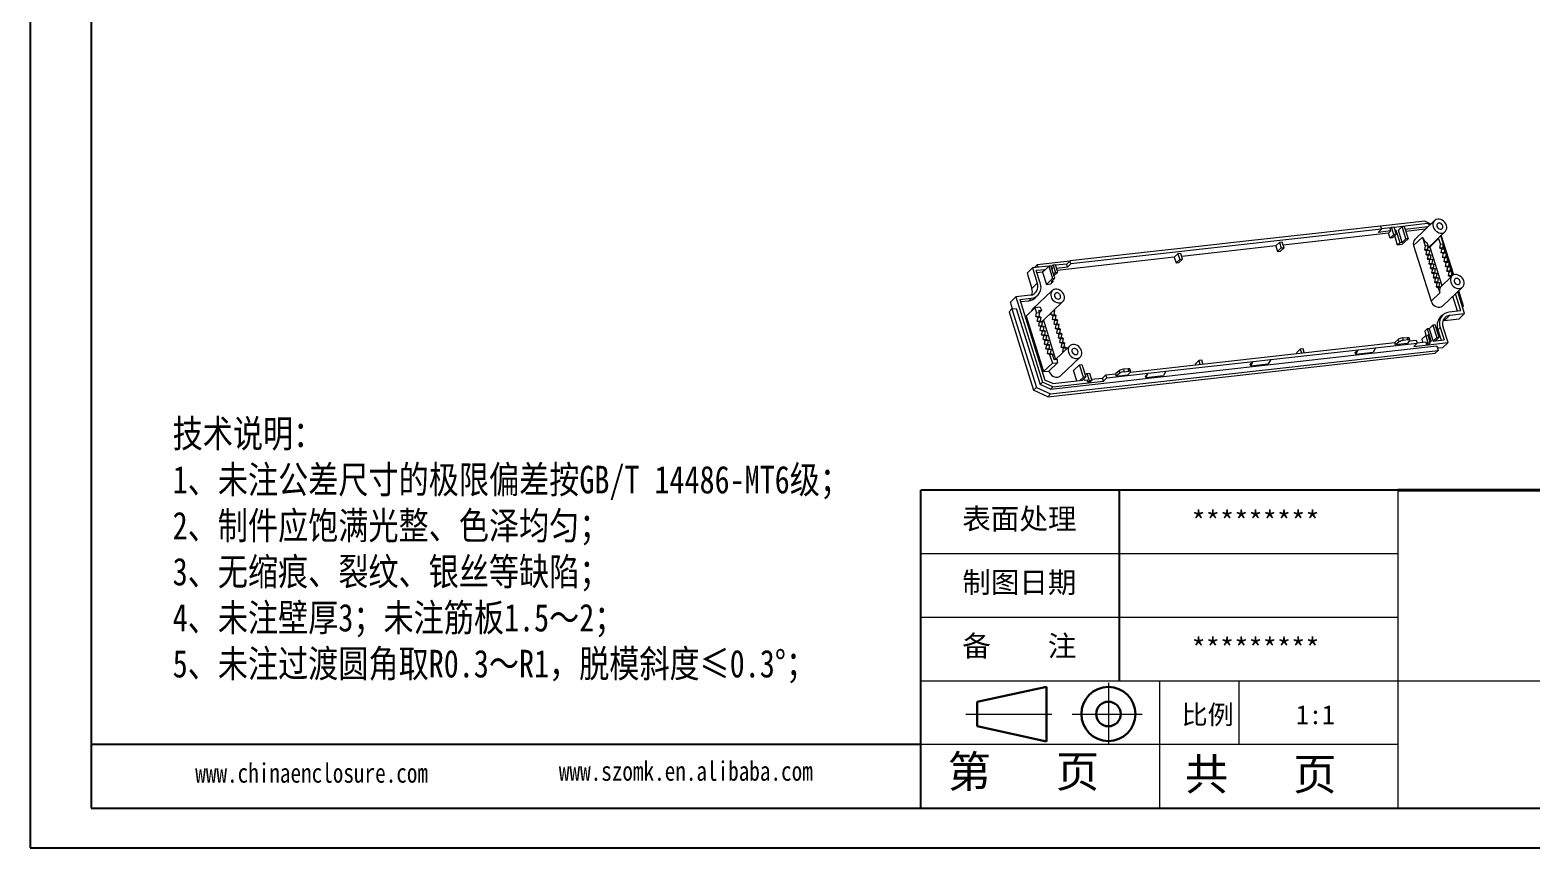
# Model space of a CAD drawing. Header units: inches. Extents: x 1287 to 2841, y 536 to 880.
# Drawn here: x 1859.6 to 2169, y 535.9 to 704.5 of the extents above; entities that cross this region are included whole.
import ezdxf

# ---------------------------------------------------------------- set-up
doc = ezdxf.new("R2010")
doc.units = ezdxf.units.IN
doc.linetypes.add('CENTER2', pattern=[28.575, 19.05, -3.175, 3.175, -3.175])
doc.layers.add('文字', color=81, linetype='Continuous')
for name, color, linetype, lineweight in [('粗实线', 7, 'Continuous', 30), ('细实线', 3, 'Continuous', 9), ('细点划线', 2, 'CENTER2', 9)]:
    doc.layers.add(name, color=color, linetype=linetype, lineweight=lineweight)
doc.styles.get("Standard").update_dxf_attribs({"font": 'txt', "bigfont": 'gbcbig.shx'})
doc.styles.add('宋体', font='', dxfattribs={"width": 0.8, "height": 3.5})
doc.styles.get('宋体').set_extended_font_data('SimSun')

msp = doc.modelspace()

# ---------------------------------------------------------------- linework, layer by layer
for p, q in [((1859.639, 879.999), (1859.639, 535.949)), ((1872.23, 871.807), (1872.23, 544.141)), ((1859.639, 695.231), (1859.639, 535.949)), ((2141.433, 609.674), (2043.133, 609.674)), ((2043.133, 544.141), (2043.133, 609.674)), ((2084.091, 570.354), (2084.091, 609.674)), ((2043.133, 557.247), (1872.23, 557.247)), ((1872.23, 544.141), (2338.033, 544.141)), ((1859.639, 535.949), (2346.224, 535.949)), ((1859.639, 535.949), (2084.91, 535.949))]:
    msp.add_line(p, q)
at = {"color": 7, "linetype": 'Continuous', "lineweight": 15}
for p, q in [((2148.966, 665.257), (2144.917, 661.385)), ((2138.005, 663.485), (2074.072, 656.321)), ((2125.649, 662.758), (2107.64, 660.74)), ((2139.476, 662.637), (2117.786, 660.206)), ((2129.251, 663.161), (2125.649, 662.758)), ((2137.806, 664.12), (2129.251, 663.161)), ((2138.005, 663.485), (2137.315, 662.825)), ((2139.986, 663.125), (2137.315, 662.825)), ((2137.806, 664.12), (2138.005, 663.485)), ((2146.963, 665.119), (2137.814, 664.094)), ((2139.983, 663.782), (2137.982, 663.557)), ((2139.986, 663.125), (2139.476, 662.637)), ((2139.795, 661.621), (2139.476, 662.637)), ((2140.605, 662.395), (2139.795, 661.621)), ((2140.127, 663.919), (2139.827, 663.633)), ((2139.986, 663.125), (2139.827, 663.633)), ((2140.127, 663.919), (2140.607, 663.973)), ((2140.605, 662.395), (2140.127, 663.919)), ((2141.085, 662.449), (2140.275, 661.675)), ((2141.085, 662.449), (2140.605, 662.395)), ((2140.607, 663.973), (2141.085, 662.449)), ((2147.513, 664.625), (2140.644, 663.856)), ((2141.353, 660.218), (2140.753, 662.132)), ((2141.067, 663.246), (2140.843, 663.221)), ((2141.067, 663.246), (2140.889, 663.075)), ((2141.863, 660.706), (2141.067, 663.246)), ((2142.267, 664.013), (2141.517, 663.296)), ((2142.313, 660.756), (2141.517, 663.296)), ((2142.267, 664.013), (2142.717, 664.064)), ((2143.063, 661.473), (2142.267, 664.013)), ((2142.717, 664.064), (2143.514, 661.524)), ((2147.538, 663.971), (2142.909, 663.452)), ((2147.028, 663.483), (2143.039, 663.036)), ((2148.223, 664.546), (2146.963, 665.119)), ((2147.028, 663.483), (2147.538, 663.971)), ((2147.085, 663.458), (2147.028, 663.483)), ((2147.513, 664.625), (2148.051, 664.381)), ((2147.518, 659.514), (2151.143, 662.98)), ((2147.538, 663.971), (2147.595, 663.945)), ((2150.779, 660.414), (2150.244, 662.12)), ((2152.918, 654.054), (2150.355, 662.227)), ((2104.038, 660.336), (2086.029, 658.318)), ((2116.244, 660.034), (2096.895, 657.865)), ((2107.64, 660.74), (2104.038, 660.336)), ((2116.994, 660.751), (2116.244, 660.034)), ((2116.244, 660.034), (2116.603, 658.891)), ((2117.353, 659.608), (2116.603, 658.891)), ((2117.595, 660.818), (2116.994, 660.751)), ((2116.994, 660.751), (2117.353, 659.608)), ((2117.953, 659.675), (2117.203, 658.958)), ((2117.353, 659.608), (2117.953, 659.675)), ((2117.953, 659.675), (2117.595, 660.818)), ((2140.275, 661.675), (2139.795, 661.621)), ((2141.863, 660.706), (2141.353, 660.218)), ((2142.254, 660.319), (2141.353, 660.218)), ((2142.313, 660.756), (2141.863, 660.706)), ((2143.514, 661.524), (2142.254, 660.319)), ((2143.063, 661.473), (2142.313, 660.756)), ((2143.514, 661.524), (2143.063, 661.473)), ((2146.454, 661.816), (2144.654, 660.095)), ((2144.654, 660.095), (2148.238, 648.665)), ((2146.454, 661.816), (2147.026, 659.993)), ((2147.026, 659.993), (2146.875, 659.23)), ((2147.475, 659.297), (2146.875, 659.23)), ((2146.875, 659.23), (2147.324, 659.04)), ((2147.626, 660.06), (2147.026, 659.993)), ((2147.324, 659.04), (2147.174, 658.277)), ((2147.925, 659.108), (2147.324, 659.04)), ((2147.626, 660.06), (2147.427, 660.695)), ((2147.626, 660.06), (2147.475, 659.297)), ((2147.475, 659.297), (2147.925, 659.108)), ((2147.925, 659.108), (2147.774, 658.345)), ((2147.808, 659.791), (2148.006, 659.813)), ((2149.806, 661.534), (2148.006, 659.813)), ((2148.006, 659.813), (2150.498, 651.865)), ((2149.608, 661.512), (2149.806, 661.534)), ((2149.806, 661.534), (2150.179, 660.346)), ((2150.028, 659.583), (2150.179, 660.346)), ((2150.628, 659.651), (2150.028, 659.583)), ((2150.477, 659.394), (2150.028, 659.583)), ((2150.779, 660.414), (2150.179, 660.346)), ((2150.327, 658.631), (2150.477, 659.394)), ((2150.477, 659.394), (2151.078, 659.461)), ((2150.779, 660.414), (2150.628, 659.651)), ((2150.628, 659.651), (2151.078, 659.461)), ((2150.934, 659.522), (2150.731, 660.17)), ((2151.078, 659.461), (2150.927, 658.698)), ((2151.233, 658.569), (2151.029, 659.218)), ((2070.227, 655.965), (2066.129, 655.505)), ((2066.521, 655.599), (2067.121, 656.172)), ((2073.841, 656.925), (2067.121, 656.172)), ((2067.29, 655.636), (2067.121, 656.172)), ((2070.371, 656.103), (2070.071, 655.816)), ((2070.851, 656.156), (2070.371, 656.103)), ((2070.371, 656.103), (2070.849, 654.579)), ((2071.329, 654.632), (2070.851, 656.156)), ((2073.183, 656.296), (2070.888, 656.039)), ((2095.353, 657.693), (2071.217, 654.988)), ((2073.183, 656.296), (2073.873, 656.956)), ((2073.382, 655.661), (2073.183, 656.296)), ((2073.382, 655.661), (2074.072, 656.321)), ((2082.427, 657.914), (2073.873, 656.956)), ((2074.072, 656.321), (2073.873, 656.956)), ((2086.029, 658.318), (2082.427, 657.914)), ((2096.103, 658.41), (2095.353, 657.693)), ((2095.353, 657.693), (2095.712, 656.55)), ((2096.462, 657.267), (2095.712, 656.55)), ((2095.712, 656.55), (2096.312, 656.617)), ((2096.704, 658.477), (2096.103, 658.41)), ((2096.103, 658.41), (2096.462, 657.267)), ((2097.062, 657.334), (2096.312, 656.617)), ((2096.462, 657.267), (2097.062, 657.334)), ((2097.062, 657.334), (2096.704, 658.477)), ((2116.603, 658.891), (2117.203, 658.958)), ((2147.774, 658.345), (2147.174, 658.277)), ((2147.174, 658.277), (2147.623, 658.088)), ((2147.623, 658.088), (2147.472, 657.325)), ((2148.073, 657.392), (2147.472, 657.325)), ((2147.472, 657.325), (2147.922, 657.136)), ((2148.223, 658.155), (2147.623, 658.088)), ((2147.922, 657.136), (2147.771, 656.372)), ((2148.371, 656.44), (2147.771, 656.372)), ((2147.771, 656.372), (2148.22, 656.183)), ((2147.774, 658.345), (2148.223, 658.155)), ((2148.522, 657.203), (2147.922, 657.136)), ((2148.22, 656.183), (2148.07, 655.42)), ((2148.223, 658.155), (2148.073, 657.392)), ((2148.073, 657.392), (2148.522, 657.203)), ((2148.821, 656.25), (2148.22, 656.183)), ((2148.522, 657.203), (2148.371, 656.44)), ((2148.371, 656.44), (2148.821, 656.25)), ((2148.821, 656.25), (2148.67, 655.487)), ((2150.927, 658.698), (2150.327, 658.631)), ((2150.776, 658.441), (2150.327, 658.631)), ((2150.625, 657.678), (2150.776, 658.441)), ((2151.225, 657.746), (2150.625, 657.678)), ((2151.074, 657.489), (2150.625, 657.678)), ((2151.376, 658.509), (2150.776, 658.441)), ((2150.924, 656.726), (2151.074, 657.489)), ((2151.524, 656.793), (2150.924, 656.726)), ((2151.373, 656.536), (2150.924, 656.726)), ((2150.927, 658.698), (2151.376, 658.509)), ((2151.675, 657.556), (2151.074, 657.489)), ((2151.222, 655.773), (2151.373, 656.536)), ((2151.376, 658.509), (2151.225, 657.746)), ((2151.225, 657.746), (2151.675, 657.556)), ((2151.531, 657.617), (2151.328, 658.265)), ((2151.973, 656.604), (2151.373, 656.536)), ((2151.675, 657.556), (2151.524, 656.793)), ((2151.524, 656.793), (2151.973, 656.604)), ((2151.83, 656.664), (2151.627, 657.313)), ((2151.973, 656.604), (2151.823, 655.841)), ((2152.129, 655.712), (2151.925, 656.36)), ((2065.019, 654.444), (2066.129, 655.505)), ((2065.019, 654.444), (2066.015, 651.269)), ((2066.129, 655.505), (2067.124, 652.33)), ((2066.536, 655.551), (2066.521, 655.599)), ((2068.729, 655.14), (2066.928, 654.938)), ((2067.725, 652.398), (2066.928, 654.938)), ((2068.219, 654.652), (2067.059, 654.522)), ((2068.729, 655.14), (2068.219, 654.652)), ((2068.219, 654.652), (2069.016, 652.112)), ((2069.479, 655.857), (2068.729, 655.14)), ((2070.276, 653.317), (2069.016, 652.112)), ((2069.93, 655.907), (2069.479, 655.857)), ((2069.479, 655.857), (2070.276, 653.317)), ((2070.726, 653.367), (2069.93, 655.907)), ((2070.726, 653.367), (2069.976, 652.65)), ((2070.071, 655.816), (2070.23, 655.308)), ((2070.23, 655.308), (2070.121, 655.296)), ((2070.23, 655.308), (2070.143, 655.225)), ((2070.276, 653.317), (2070.726, 653.367)), ((2070.426, 652.7), (2070.335, 652.993)), ((2070.849, 654.579), (2070.462, 654.209)), ((2071.329, 654.632), (2070.56, 653.897)), ((2070.849, 654.579), (2071.329, 654.632)), ((2073.382, 655.661), (2071.087, 655.404)), ((2148.67, 655.487), (2148.07, 655.42)), ((2148.07, 655.42), (2148.519, 655.231)), ((2148.519, 655.231), (2148.368, 654.467)), ((2148.969, 654.535), (2148.368, 654.467)), ((2148.368, 654.467), (2148.817, 654.278)), ((2149.119, 655.298), (2148.519, 655.231)), ((2148.817, 654.278), (2148.667, 653.515)), ((2149.267, 653.582), (2148.667, 653.515)), ((2148.667, 653.515), (2149.116, 653.326)), ((2148.67, 655.487), (2149.119, 655.298)), ((2149.418, 654.345), (2148.817, 654.278)), ((2149.116, 653.326), (2148.965, 652.563)), ((2149.119, 655.298), (2148.969, 654.535)), ((2148.969, 654.535), (2149.418, 654.345)), ((2149.716, 653.393), (2149.116, 653.326)), ((2149.418, 654.345), (2149.267, 653.582)), ((2149.267, 653.582), (2149.716, 653.393)), ((2149.716, 653.393), (2149.566, 652.63)), ((2152.55, 653.827), (2150.168, 651.549)), ((2151.823, 655.841), (2151.222, 655.773)), ((2151.672, 655.584), (2151.222, 655.773)), ((2151.521, 654.821), (2151.672, 655.584)), ((2152.121, 654.888), (2151.521, 654.821)), ((2151.97, 654.631), (2151.521, 654.821)), ((2152.272, 655.651), (2151.672, 655.584)), ((2151.82, 653.868), (2151.97, 654.631)), ((2152.42, 653.936), (2151.82, 653.868)), ((2152.269, 653.679), (2151.82, 653.868)), ((2151.823, 655.841), (2152.272, 655.651)), ((2152.571, 654.699), (2151.97, 654.631)), ((2152.272, 655.651), (2152.121, 654.888)), ((2152.121, 654.888), (2152.571, 654.699)), ((2152.427, 654.759), (2152.224, 655.408)), ((2152.24, 653.53), (2152.269, 653.679)), ((2152.412, 653.695), (2152.269, 653.679)), ((2152.571, 654.699), (2152.42, 653.936)), ((2152.42, 653.936), (2152.591, 653.864)), ((2152.685, 653.936), (2152.523, 654.455)), ((2065.72, 649.873), (2062.719, 649.536)), ((2066.015, 651.269), (2067.124, 652.33)), ((2070.217, 650.845), (2066.167, 646.973)), ((2066.69, 649.331), (2067.2, 649.818)), ((2069.016, 652.112), (2069.916, 652.213)), ((2070.426, 652.7), (2069.916, 652.213)), ((2069.976, 652.65), (2070.426, 652.7)), ((2150.038, 650.386), (2148.238, 648.665)), ((2149.566, 652.63), (2148.965, 652.563)), ((2148.965, 652.563), (2149.415, 652.373)), ((2149.415, 652.373), (2149.264, 651.61)), ((2149.864, 651.677), (2149.264, 651.61)), ((2149.264, 651.61), (2149.713, 651.421)), ((2150.015, 652.44), (2149.415, 652.373)), ((2149.566, 652.63), (2150.015, 652.44)), ((2150.132, 651.468), (2149.713, 651.421)), ((2149.713, 651.421), (2150.038, 650.386)), ((2150.015, 652.44), (2149.864, 651.677)), ((2149.864, 651.677), (2150.169, 651.549)), ((2150.677, 647.678), (2154.727, 651.55)), ((2154.346, 646.658), (2153.254, 650.142)), ((2155.145, 646.09), (2153.732, 650.599)), ((2154.939, 647.609), (2153.939, 650.797)), ((2061.306, 646.469), (2061.905, 647.043)), ((2062.719, 649.536), (2061.609, 648.475)), ((2062.053, 647.059), (2061.609, 648.475)), ((2061.905, 647.043), (2062.806, 647.144)), ((2061.905, 647.043), (2066.982, 630.85)), ((2062.719, 649.536), (2068.227, 631.966)), ((2062.806, 647.144), (2067.717, 631.478)), ((2063.518, 648.968), (2065.919, 649.238)), ((2063.518, 648.968), (2068.716, 632.389)), ((2063.648, 648.553), (2065.409, 648.75)), ((2066.653, 647.286), (2064.853, 645.565)), ((2065.919, 649.238), (2065.409, 648.75)), ((2067.705, 647.404), (2066.653, 647.286)), ((2066.653, 647.286), (2066.977, 646.252)), ((2067.452, 646.719), (2068.044, 646.785)), ((2067.578, 646.319), (2067.452, 646.719)), ((2068.044, 646.785), (2067.573, 646.334)), ((2068.344, 644.696), (2072.394, 648.568)), ((2070.368, 646.632), (2070.73, 646.672)), ((2070.58, 645.909), (2070.73, 646.672)), ((2070.73, 646.672), (2070.657, 646.908)), ((2154.346, 646.658), (2151.945, 646.389)), ((2153.706, 646.586), (2152.744, 649.654)), ((2154.939, 647.609), (2154.678, 647.579)), ((2154.731, 647.41), (2154.939, 647.609)), ((2061.306, 646.469), (2066.382, 630.277)), ((2064.853, 645.565), (2068.437, 634.136)), ((2066.827, 645.489), (2066.977, 646.252)), ((2066.827, 645.489), (2067.427, 645.556)), ((2067.276, 645.299), (2066.827, 645.489)), ((2066.977, 646.252), (2067.578, 646.319)), ((2067.125, 644.536), (2067.276, 645.299)), ((2067.125, 644.536), (2067.725, 644.604)), ((2067.574, 644.347), (2067.125, 644.536)), ((2067.276, 645.299), (2067.876, 645.367)), ((2067.424, 643.584), (2067.574, 644.347)), ((2067.424, 643.584), (2068.024, 643.651)), ((2067.873, 643.394), (2067.424, 643.584)), ((2067.578, 646.319), (2067.427, 645.556)), ((2067.427, 645.556), (2067.876, 645.367)), ((2067.574, 644.347), (2068.175, 644.414)), ((2067.876, 645.367), (2067.725, 644.604)), ((2067.725, 644.604), (2068.175, 644.414)), ((2068.175, 644.414), (2068.024, 643.651)), ((2068.024, 643.651), (2068.473, 643.462)), ((2068.379, 644.73), (2070.911, 636.653)), ((2069.979, 645.842), (2070.081, 646.357)), ((2069.979, 645.842), (2070.58, 645.909)), ((2070.429, 645.653), (2069.979, 645.842)), ((2070.278, 644.89), (2070.429, 645.653)), ((2070.278, 644.89), (2070.878, 644.957)), ((2070.727, 644.7), (2070.278, 644.89)), ((2070.429, 645.653), (2071.029, 645.72)), ((2070.577, 643.937), (2070.727, 644.7)), ((2070.577, 643.937), (2071.177, 644.004)), ((2071.026, 643.748), (2070.577, 643.937)), ((2071.029, 645.72), (2070.58, 645.909)), ((2070.727, 644.7), (2071.328, 644.767)), ((2070.875, 642.985), (2071.026, 643.748)), ((2070.878, 644.957), (2071.029, 645.72)), ((2071.328, 644.767), (2070.878, 644.957)), ((2071.026, 643.748), (2071.626, 643.815)), ((2071.177, 644.004), (2071.328, 644.767)), ((2071.626, 643.815), (2071.177, 644.004)), ((2071.476, 643.052), (2071.626, 643.815)), ((2148.638, 643.693), (2147.888, 642.976)), ((2149.088, 643.744), (2148.638, 643.693)), ((2148.638, 643.693), (2149.434, 641.153)), ((2149.885, 641.204), (2149.088, 643.744)), ((2150.664, 645.808), (2150.154, 645.321)), ((2151.034, 644.693), (2150.726, 644.632)), ((2152.144, 645.754), (2151.034, 644.693)), ((2151.034, 644.693), (2154.035, 645.029)), ((2152.144, 645.754), (2155.145, 646.09)), ((2155.145, 646.09), (2154.035, 645.029)), ((2067.722, 642.631), (2067.873, 643.394)), ((2067.722, 642.631), (2068.323, 642.699)), ((2068.172, 642.442), (2067.722, 642.631)), ((2067.873, 643.394), (2068.473, 643.462)), ((2068.021, 641.679), (2068.172, 642.442)), ((2068.021, 641.679), (2068.621, 641.746)), ((2068.47, 641.489), (2068.021, 641.679)), ((2068.172, 642.442), (2068.772, 642.509)), ((2068.32, 640.726), (2068.47, 641.489)), ((2068.32, 640.726), (2068.92, 640.794)), ((2068.769, 640.537), (2068.32, 640.726)), ((2068.473, 643.462), (2068.323, 642.699)), ((2068.323, 642.699), (2068.772, 642.509)), ((2068.47, 641.489), (2069.071, 641.557)), ((2068.618, 639.774), (2068.769, 640.537)), ((2068.772, 642.509), (2068.621, 641.746)), ((2068.621, 641.746), (2069.071, 641.557)), ((2068.769, 640.537), (2069.369, 640.604)), ((2069.071, 641.557), (2068.92, 640.794)), ((2068.92, 640.794), (2069.369, 640.604)), ((2069.369, 640.604), (2069.219, 639.841)), ((2070.875, 642.985), (2071.476, 643.052)), ((2071.325, 642.795), (2070.875, 642.985)), ((2071.174, 642.032), (2071.325, 642.795)), ((2071.174, 642.032), (2071.774, 642.099)), ((2071.623, 641.843), (2071.174, 642.032)), ((2071.325, 642.795), (2071.925, 642.862)), ((2071.473, 641.08), (2071.623, 641.843)), ((2071.473, 641.08), (2072.073, 641.147)), ((2071.922, 640.89), (2071.473, 641.08)), ((2071.925, 642.862), (2071.476, 643.052)), ((2071.623, 641.843), (2072.224, 641.91)), ((2071.771, 640.127), (2071.922, 640.89)), ((2071.774, 642.099), (2071.925, 642.862)), ((2072.224, 641.91), (2071.774, 642.099)), ((2071.922, 640.89), (2072.522, 640.957)), ((2072.073, 641.147), (2072.224, 641.91)), ((2072.522, 640.957), (2072.073, 641.147)), ((2072.372, 640.194), (2072.522, 640.957)), ((2141.496, 640.742), (2140.76, 640.131)), ((2141.655, 640.234), (2141.496, 640.742)), ((2142.367, 641.07), (2143.353, 641.181)), ((2142.367, 641.07), (2142.527, 640.562)), ((2143.513, 640.673), (2142.527, 640.562)), ((2143.837, 640.478), (2143.32, 639.892)), ((2143.513, 640.673), (2143.353, 641.181)), ((2143.881, 640.596), (2143.721, 641.104)), ((2143.834, 640.475), (2145.172, 640.625)), ((2145.172, 640.625), (2145.371, 639.99)), ((2147.135, 641.568), (2146.325, 640.793)), ((2146.325, 640.793), (2146.513, 640.193)), ((2147.438, 642.926), (2146.928, 642.438)), ((2146.928, 642.438), (2147.199, 641.575)), ((2147.615, 641.621), (2147.135, 641.568)), ((2147.135, 641.568), (2147.613, 640.044)), ((2147.888, 642.976), (2147.438, 642.926)), ((2147.438, 642.926), (2148.234, 640.386)), ((2148.093, 640.098), (2147.615, 641.621)), ((2147.888, 642.976), (2148.684, 640.436)), ((2149.434, 641.153), (2148.684, 640.436)), ((2148.684, 640.436), (2149.135, 640.487)), ((2149.885, 641.204), (2149.135, 640.487)), ((2149.135, 640.487), (2150.936, 640.689)), ((2149.434, 641.153), (2149.885, 641.204)), ((2150.139, 643.229), (2149.629, 642.741)), ((2149.629, 642.741), (2150.295, 640.617)), ((2150.139, 643.229), (2150.936, 640.689)), ((2151.735, 640.121), (2150.74, 643.296)), ((2068.618, 639.774), (2069.219, 639.841)), ((2069.068, 639.584), (2068.618, 639.774)), ((2068.917, 638.821), (2069.068, 639.584)), ((2068.917, 638.821), (2069.517, 638.889)), ((2069.366, 638.632), (2068.917, 638.821)), ((2069.068, 639.584), (2069.668, 639.652)), ((2069.216, 637.869), (2069.366, 638.632)), ((2069.216, 637.869), (2069.816, 637.936)), ((2069.665, 637.679), (2069.216, 637.869)), ((2069.219, 639.841), (2069.668, 639.652)), ((2069.281, 628.958), (2149.123, 637.905)), ((2069.967, 638.699), (2069.366, 638.632)), ((2069.668, 639.652), (2069.517, 638.889)), ((2069.517, 638.889), (2069.967, 638.699)), ((2069.665, 637.679), (2070.265, 637.747)), ((2069.665, 637.679), (2070.236, 635.856)), ((2069.967, 638.699), (2069.816, 637.936)), ((2069.816, 637.936), (2070.265, 637.747)), ((2069.841, 630.513), (2149.424, 639.432)), ((2069.881, 629.532), (2149.723, 638.479)), ((2070.638, 636.559), (2070.265, 637.747)), ((2073.8, 639.415), (2070.836, 636.581)), ((2071.771, 640.127), (2072.372, 640.194)), ((2072.221, 639.938), (2071.771, 640.127)), ((2072.07, 639.175), (2072.221, 639.938)), ((2072.07, 639.175), (2072.67, 639.242)), ((2072.519, 638.985), (2072.07, 639.175)), ((2072.221, 639.938), (2072.821, 640.005)), ((2072.369, 638.222), (2072.519, 638.985)), ((2072.369, 638.222), (2072.577, 638.246)), ((2072.496, 638.168), (2072.369, 638.222)), ((2072.821, 640.005), (2072.372, 640.194)), ((2072.519, 638.985), (2073.119, 639.052)), ((2072.67, 639.242), (2072.821, 640.005)), ((2073.119, 639.052), (2072.67, 639.242)), ((2073.049, 638.697), (2073.119, 639.052)), ((2086.324, 634.031), (2140.76, 640.131)), ((2115.206, 636.61), (2133.215, 638.628)), ((2121.282, 638.751), (2120.532, 638.034)), ((2120.532, 638.034), (2120.583, 637.87)), ((2121.882, 638.819), (2121.282, 638.751)), ((2121.282, 638.751), (2121.525, 637.975)), ((2122.125, 638.043), (2121.882, 638.819)), ((2133.215, 638.628), (2132.615, 638.054)), ((2132.715, 637.737), (2132.615, 638.054)), ((2132.715, 637.737), (2133.215, 638.628)), ((2132.715, 637.737), (2136.316, 638.14)), ((2133.215, 638.628), (2136.817, 639.032)), ((2136.817, 639.032), (2136.316, 638.14)), ((2136.817, 639.032), (2145.371, 639.99)), ((2140.919, 639.623), (2140.76, 640.131)), ((2141.655, 640.234), (2140.919, 639.623)), ((2143.32, 639.892), (2140.919, 639.623)), ((2144.681, 639.331), (2151.735, 640.121)), ((2144.681, 639.331), (2145.371, 639.99)), ((2145.349, 640.063), (2147.154, 640.265)), ((2147.154, 640.265), (2147.313, 639.757)), ((2147.613, 640.044), (2147.313, 639.757)), ((2147.313, 639.757), (2147.793, 639.811)), ((2147.613, 640.044), (2148.093, 640.098)), ((2148.093, 640.098), (2147.793, 639.811)), ((2148.011, 640.361), (2148.234, 640.386)), ((2149.123, 637.905), (2149.723, 638.479)), ((2149.424, 639.432), (2149.723, 638.479)), ((2150.625, 639.06), (2149.577, 638.942)), ((2150.625, 639.06), (2151.735, 640.121)), ((2070.236, 635.856), (2068.437, 634.136)), ((2068.437, 634.136), (2069.488, 634.253)), ((2071.288, 635.974), (2069.488, 634.253)), ((2070.236, 635.856), (2071.288, 635.974)), ((2071.23, 636.625), (2070.638, 636.559)), ((2071.928, 633.266), (2075.977, 637.138)), ((2075.85, 635.537), (2074.59, 634.332)), ((2075.256, 632.208), (2074.59, 634.332)), ((2075.85, 635.537), (2076.3, 635.587)), ((2076.647, 632.997), (2075.85, 635.537)), ((2076.3, 635.587), (2077.097, 633.047)), ((2083.986, 634.297), (2083.25, 633.686)), ((2084.145, 633.789), (2083.986, 634.297)), ((2085.844, 634.736), (2084.858, 634.626)), ((2084.858, 634.626), (2085.017, 634.118)), ((2086.003, 634.228), (2085.844, 634.736)), ((2086.371, 634.151), (2086.212, 634.659)), ((2093.594, 634.188), (2111.604, 636.206)), ((2100.391, 636.41), (2099.641, 635.693)), ((2099.641, 635.693), (2099.693, 635.529)), ((2100.991, 636.478), (2100.391, 636.41)), ((2100.391, 636.41), (2100.634, 635.634)), ((2101.235, 635.702), (2100.991, 636.478)), ((2111.604, 636.206), (2111.004, 635.633)), ((2111.103, 635.315), (2111.004, 635.633)), ((2111.103, 635.315), (2111.604, 636.206)), ((2111.103, 635.315), (2114.705, 635.719)), ((2111.604, 636.206), (2115.206, 636.61)), ((2115.206, 636.61), (2114.705, 635.719)), ((2067.717, 631.478), (2068.227, 631.966)), ((2069.841, 630.513), (2067.717, 631.478)), ((2070.351, 631.001), (2068.227, 631.966)), ((2070.326, 631.656), (2068.716, 632.389)), ((2070.326, 631.656), (2075.897, 632.28)), ((2070.351, 631.001), (2080.748, 632.166)), ((2076.647, 632.997), (2075.897, 632.28)), ((2076.347, 632.33), (2075.897, 632.28)), ((2077.097, 633.047), (2076.347, 632.33)), ((2077.097, 633.047), (2076.647, 632.997)), ((2076.705, 632.673), (2076.797, 632.381)), ((2076.797, 632.381), (2077.397, 632.448)), ((2077.379, 633.751), (2076.992, 633.381)), ((2077.379, 633.751), (2077.859, 633.805)), ((2077.857, 632.227), (2077.379, 633.751)), ((2077.557, 631.94), (2077.397, 632.448)), ((2077.857, 632.227), (2077.557, 631.94)), ((2078.037, 631.994), (2077.557, 631.94)), ((2078.337, 632.281), (2077.857, 632.227)), ((2077.859, 633.805), (2078.337, 632.281)), ((2078.337, 632.281), (2078.037, 631.994)), ((2078.254, 632.544), (2080.549, 632.801)), ((2081.239, 633.461), (2080.549, 632.801)), ((2080.748, 632.166), (2080.549, 632.801)), ((2081.438, 632.826), (2080.748, 632.166)), ((2081.239, 633.461), (2083.25, 633.686)), ((2081.438, 632.826), (2081.239, 633.461)), ((2081.438, 632.826), (2089.993, 633.784)), ((2083.25, 633.686), (2083.409, 633.178)), ((2084.145, 633.789), (2083.409, 633.178)), ((2083.409, 633.178), (2085.811, 633.447)), ((2085.017, 634.118), (2086.003, 634.228)), ((2086.327, 634.034), (2085.811, 633.447)), ((2089.993, 633.784), (2089.393, 633.211)), ((2089.492, 632.893), (2089.393, 633.211)), ((2089.492, 632.893), (2089.993, 633.784)), ((2089.492, 632.893), (2093.094, 633.297)), ((2089.993, 633.784), (2093.594, 634.188)), ((2093.594, 634.188), (2093.094, 633.297)), ((2066.382, 630.277), (2066.982, 630.85)), ((2069.281, 628.958), (2066.382, 630.277)), ((2066.982, 630.85), (2069.881, 629.532)), ((2069.881, 629.532), (2069.281, 628.958)), ((2070.351, 631.001), (2069.841, 630.513))]:
    msp.add_line(p, q, dxfattribs=at)
at = {"color": 7, "linetype": 'Continuous', "lineweight": 15, "flags": 128}
for points in [[(2148.704, 663.967), (2148.838, 663.653), (2149.032, 663.362), (2149.278, 663.109), (2149.563, 662.907), (2149.872, 662.765), (2150.191, 662.692), (2150.503, 662.69), (2150.792, 662.759), (2151.044, 662.897), (2151.247, 663.096), (2151.39, 663.346), (2151.466, 663.635), (2151.471, 663.948), (2151.405, 664.27), (2151.272, 664.584), (2151.077, 664.875), (2150.831, 665.127), (2150.547, 665.33), (2150.237, 665.471), (2149.919, 665.545), (2149.607, 665.547), (2149.317, 665.478), (2149.065, 665.34), (2148.862, 665.141), (2148.719, 664.891), (2148.643, 664.602), (2148.638, 664.289), (2148.704, 663.967)], [(2149.454, 664.051), (2149.552, 663.849), (2149.703, 663.675), (2149.893, 663.55), (2150.1, 663.486), (2150.303, 663.491), (2150.478, 663.564), (2150.608, 663.697), (2150.677, 663.875), (2150.68, 664.08), (2150.614, 664.289), (2150.488, 664.48), (2150.315, 664.631), (2150.114, 664.727), (2149.906, 664.757), (2149.714, 664.717), (2149.56, 664.613), (2149.459, 664.455), (2149.422, 664.261), (2149.454, 664.051)], [(2152.288, 652.537), (2152.421, 652.223), (2152.616, 651.932), (2152.862, 651.679), (2153.146, 651.477), (2153.456, 651.336), (2153.774, 651.262), (2154.086, 651.26), (2154.376, 651.329), (2154.628, 651.467), (2154.831, 651.666), (2154.974, 651.916), (2155.05, 652.205), (2155.055, 652.518), (2154.989, 652.84), (2154.855, 653.154), (2154.661, 653.445), (2154.415, 653.698), (2154.13, 653.9), (2153.821, 654.041), (2153.502, 654.115), (2153.19, 654.117), (2152.901, 654.048), (2152.649, 653.91), (2152.446, 653.711), (2152.303, 653.461), (2152.227, 653.172), (2152.222, 652.859), (2152.288, 652.537)], [(2153.038, 652.621), (2153.135, 652.419), (2153.287, 652.245), (2153.477, 652.12), (2153.684, 652.056), (2153.886, 652.061), (2154.062, 652.134), (2154.191, 652.267), (2154.261, 652.445), (2154.263, 652.65), (2154.198, 652.859), (2154.072, 653.05), (2153.898, 653.201), (2153.697, 653.297), (2153.489, 653.327), (2153.298, 653.288), (2153.143, 653.183), (2153.042, 653.025), (2153.006, 652.831), (2153.038, 652.621)], [(2072.656, 649.858), (2072.522, 650.172), (2072.328, 650.463), (2072.082, 650.716), (2071.797, 650.918), (2071.488, 651.06), (2071.169, 651.133), (2070.857, 651.135), (2070.568, 651.066), (2070.316, 650.928), (2070.113, 650.729), (2069.97, 650.479), (2069.894, 650.19), (2069.889, 649.877), (2069.955, 649.555), (2070.088, 649.241), (2070.283, 648.95), (2070.528, 648.697), (2070.813, 648.495), (2071.123, 648.354), (2071.441, 648.28), (2071.753, 648.278), (2072.042, 648.347), (2072.295, 648.485), (2072.498, 648.684), (2072.641, 648.934), (2072.717, 649.223), (2072.722, 649.536), (2072.656, 649.858)], [(2071.906, 649.774), (2071.808, 649.976), (2071.657, 650.15), (2071.467, 650.275), (2071.26, 650.339), (2071.057, 650.334), (2070.882, 650.261), (2070.752, 650.128), (2070.682, 649.95), (2070.68, 649.745), (2070.746, 649.536), (2070.872, 649.345), (2071.045, 649.194), (2071.246, 649.098), (2071.454, 649.068), (2071.646, 649.108), (2071.8, 649.212), (2071.901, 649.37), (2071.938, 649.564), (2071.906, 649.774)], [(2148.238, 648.665), (2148.371, 648.351), (2148.566, 648.06), (2148.812, 647.807), (2149.097, 647.605), (2149.406, 647.464), (2149.725, 647.39), (2150.037, 647.388), (2150.326, 647.457), (2150.578, 647.595), (2150.677, 647.678)], [(2068.012, 644.483), (2068.169, 644.562), (2068.344, 644.696)], [(2143.353, 641.181), (2143.459, 641.188), (2143.551, 641.186), (2143.625, 641.173), (2143.68, 641.151), (2143.714, 641.12), (2143.721, 641.104)], [(2143.837, 640.478), (2143.872, 640.528), (2143.884, 640.573), (2143.873, 640.612), (2143.839, 640.643), (2143.784, 640.665), (2143.71, 640.678), (2143.618, 640.68), (2143.513, 640.673)], [(2076.24, 638.428), (2076.106, 638.742), (2075.911, 639.033), (2075.666, 639.286), (2075.381, 639.488), (2075.071, 639.63), (2074.753, 639.703), (2074.441, 639.705), (2074.152, 639.636), (2073.899, 639.498), (2073.696, 639.299), (2073.554, 639.049), (2073.478, 638.76), (2073.472, 638.447), (2073.538, 638.125), (2073.672, 637.811), (2073.866, 637.52), (2074.112, 637.268), (2074.397, 637.065), (2074.706, 636.924), (2075.025, 636.85), (2075.337, 636.848), (2075.626, 636.918), (2075.878, 637.055), (2076.081, 637.254), (2076.224, 637.504), (2076.3, 637.793), (2076.305, 638.106), (2076.24, 638.428)], [(2075.489, 638.344), (2075.392, 638.547), (2075.24, 638.72), (2075.051, 638.845), (2074.843, 638.909), (2074.641, 638.904), (2074.465, 638.831), (2074.336, 638.698), (2074.266, 638.52), (2074.264, 638.315), (2074.329, 638.106), (2074.456, 637.915), (2074.629, 637.764), (2074.83, 637.668), (2075.038, 637.638), (2075.229, 637.678), (2075.384, 637.782), (2075.485, 637.94), (2075.521, 638.134), (2075.489, 638.344)], [(2069.488, 634.253), (2069.622, 633.939), (2069.817, 633.649), (2070.062, 633.396), (2070.347, 633.193), (2070.657, 633.052), (2070.975, 632.978), (2071.287, 632.976), (2071.576, 633.046), (2071.829, 633.183), (2071.928, 633.266)], [(2085.844, 634.736), (2085.949, 634.744), (2086.041, 634.741), (2086.115, 634.729), (2086.17, 634.706), (2086.204, 634.676), (2086.212, 634.659)], [(2086.327, 634.034), (2086.362, 634.084), (2086.374, 634.129), (2086.363, 634.168), (2086.33, 634.199), (2086.275, 634.221), (2086.2, 634.233), (2086.108, 634.236), (2086.003, 634.228)]]:
    msp.add_lwpolyline(points, dxfattribs=at)
at = {"color": 7, "linetype": 'Continuous', "lineweight": 15}
for centre, radius, start, end in [((2145.817, 660.53), 1.242, 136.50292, 200.5076), ((2148.266, 662.406), 1.906, 198.0417, 243.87522), ((2065.486, 651.637), 1.78, 277.57629, 22.94285), ((2065.608, 651.511), 2.295, 277.79426, 22.72488), ((2063.997, 650.581), 2.131, 342.31113, 18.84653), ((2151.278, 650.822), 1.315, 150.61057, 199.37619), ((2065.199, 650.916), 2.177, 275.53614, 313.23388), ((2066.904, 646.209), 1.061, 133.97695, 159.95107), ((2069.463, 647.966), 1.846, 197.72574, 219.78968), ((2151.978, 643.607), 2.503, 136.78153, 200.22899), ((2152.256, 644.115), 2.295, 97.79426, 202.72488), ((2152.378, 643.99), 1.78, 97.57629, 202.94285), ((2142.565, 639.226), 1.855, 96.11452, 125.21384), ((2142.724, 638.718), 1.855, 96.11452, 125.21384), ((2072.683, 636.427), 1.466, 172.24816, 198.00026), ((2085.055, 632.782), 1.855, 96.11452, 125.21384), ((2085.214, 632.274), 1.855, 96.11452, 125.21384)]:
    msp.add_arc(centre, radius, start, end, dxfattribs=at)
msp.add_ellipse((2152.04, 651.16), major_axis=(1.906, -0.316), ratio=0.2601904, start_param=2.9872828, end_param=3.1593542, dxfattribs=at)
at = {"layer": '粗实线', "color": 7, "lineweight": 40}
msp.add_line((2338.033, 609.674), (2141.433, 609.674), dxfattribs=at)
at = {"layer": '粗实线', "color": 7}
for p, q in [((2069.036, 569.128), (2054.715, 566.092)), ((2069.036, 569.128), (2069.036, 557.904)), ((2054.715, 566.092), (2054.715, 561.028)), ((2054.715, 561.028), (2069.036, 557.904))]:
    msp.add_line(p, q, dxfattribs=at)
for radius in [5.568, 2.532]:
    msp.add_circle((2081.782, 563.56), radius, dxfattribs=at)
at = {"layer": '细实线', "color": 7}
for p, q in [((2141.433, 609.674), (2141.433, 544.141)), ((2141.433, 596.567), (2043.133, 596.567)), ((2141.433, 583.461), (2043.133, 583.461)), ((2338.033, 570.354), (2043.133, 570.354)), ((2092.283, 570.354), (2092.283, 544.141)), ((2108.666, 570.354), (2108.666, 557.247)), ((2141.433, 557.247), (2043.133, 557.247))]:
    msp.add_line(p, q, dxfattribs=at)
at = {"layer": '细点划线', "color": 7}
for p, q in [((2081.782, 569.969), (2081.782, 557.247)), ((2052.432, 563.56), (2070.133, 563.56)), ((2074.336, 563.56), (2088.726, 563.56))]:
    msp.add_line(p, q, dxfattribs=at)

# ---------------------------------------------------------------- texts
at = {"char_height": 4.31035, "width": 2449.78831, "attachment_point": 1}
for s, insert in [('{\\fSimHei|b0|i0|c134|p49;表面处理}', (2051.68, 605.954)), ('{\\fSimHei|b0|i0|c134|p49;*********}', (2098.89, 605.4)), ('{\\fSimHei|b0|i0|c134|p49;制图日期}', (2051.68, 592.848)), ('{\\fSimHei|b0|i0|c134|p49;备    注}', (2051.68, 579.741)), ('{\\fSimHei|b0|i0|c134|p49;*********}', (2098.89, 579.187))]:
    msp.add_mtext(s, dxfattribs=dict(at, insert=insert))
at = {"layer": '文字', "color": 0, "attachment_point": 1, "style": '宋体'}
for s, insert, char_height, width in [('{\\H1.111x;技术说明：\\P1、未注公差尺寸的极限偏差按GB/T 14486-MT6级；\\P2、制件应饱满光整、色泽均匀；\\P3、无缩痕、裂纹、银丝等缺陷；\\P4、未注壁厚3；未注筋板1.5～2；\\P5、未注过渡圆角取R0.3～R1，脱模斜度≤0.3%%D；}', (1889.017, 624.199), 5.11979, 186.48002), ('www.szomk.en.alibaba.com', (1968.58, 553.809), 4.00482, 70.36076), ('www.chinaenclosure.com', (1893.673, 553.412), 4.00482, 70.36076)]:
    msp.add_mtext(s, dxfattribs=dict(at, insert=insert, char_height=char_height, width=width))
at = {"layer": '细实线', "color": 7, "attachment_point": 1}
for s, insert, char_height, width in [('{\\fSimSun|b0|i0|c134|p54;比例}', (2096.87, 565.39), 3.932, 17.26026), ('{\\fSimSun|b0|i0|c134|p54;1:1}', (2120.421, 565.39), 3.932, 17.26026), ('{\\fSimSun|b0|i0|c134|p54;第   页}', (2048.647, 554.995), 6.55333, 49.15), ('{\\fSimSun|b0|i0|c134|p54; 共   页}', (2093.084, 554.438), 6.55333, 49.15)]:
    msp.add_mtext(s, dxfattribs=dict(at, insert=insert, char_height=char_height, width=width))

doc.saveas('drawing.dxf')
